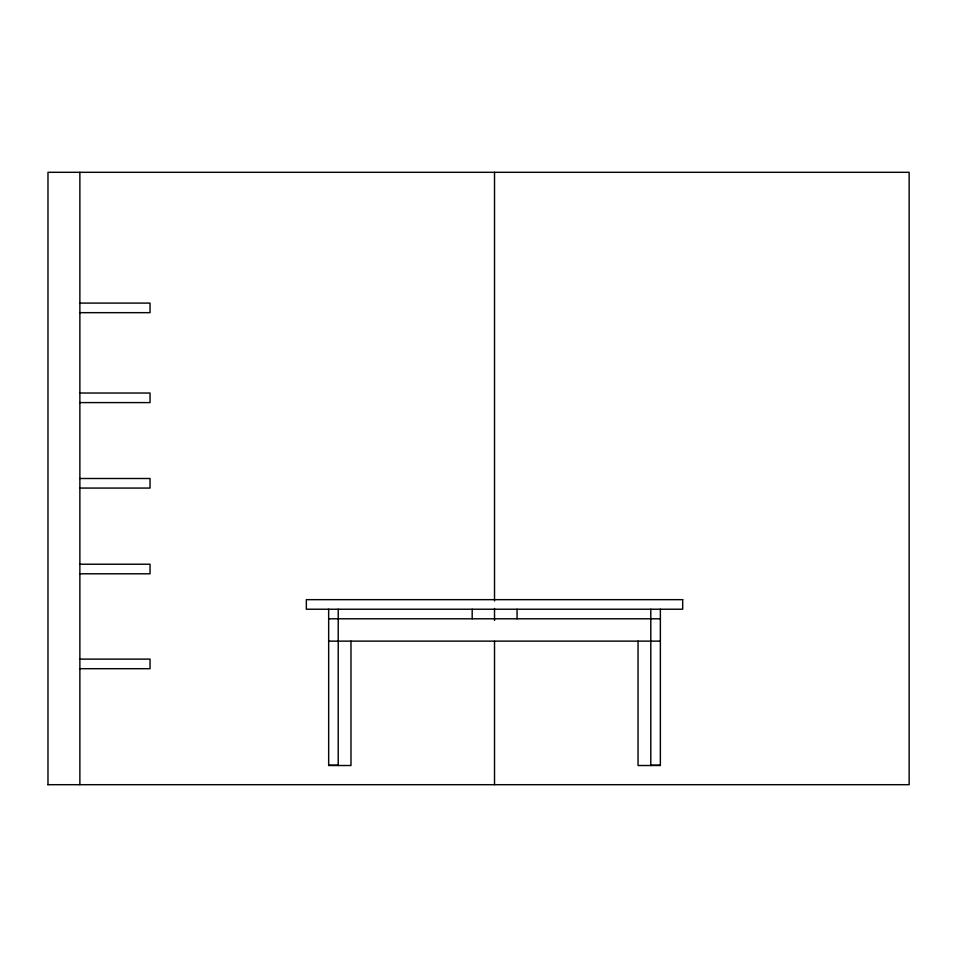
<?xml version="1.0" encoding="UTF-8"?>
<svg xmlns="http://www.w3.org/2000/svg" width="957" height="957" viewBox="0 0 957 957"><rect width="100%" height="100%" fill="white"/><g stroke="black" fill="none" stroke-linecap="round" stroke-linejoin="round"><path stroke-width="1.44" d="M79.874 303.094L150.046 303.094L150.046 312.664L79.874 312.664M79.874 393.028L150.046 393.028L150.046 402.598L79.874 402.598M79.874 478.5L150.046 478.5L150.046 488.07L79.874 488.07M79.874 564.223L150.046 564.223L150.046 573.793L79.874 573.793M328.658 618.796L660.366 618.796M328.658 641.13L660.366 641.13M79.874 659.122L150.046 659.122L150.046 668.692L79.874 668.692M328.658 765.193L338.228 765.193M650.796 765.193L660.366 765.193M47.85 784.692L909.15 784.692L909.15 172.308L47.982 172.308L47.982 784.692M660.366 609.226L660.366 765.516L638.044 765.516L638.044 641.13M650.796 609.226L650.796 765.516M517.067 609.226L517.067 618.796M494.518 172.308L494.518 600.972M494.518 608.449L494.518 620.399M494.518 641.31L494.518 784.692M472.184 609.226L472.184 618.796M350.98 641.13L350.98 765.516L328.658 765.516L328.658 609.226M338.228 609.226L338.228 765.516M79.874 172.308L79.874 784.692M682.688 599.656L306.336 599.656L306.336 609.226L682.688 609.226L682.688 599.656"/></g></svg>
